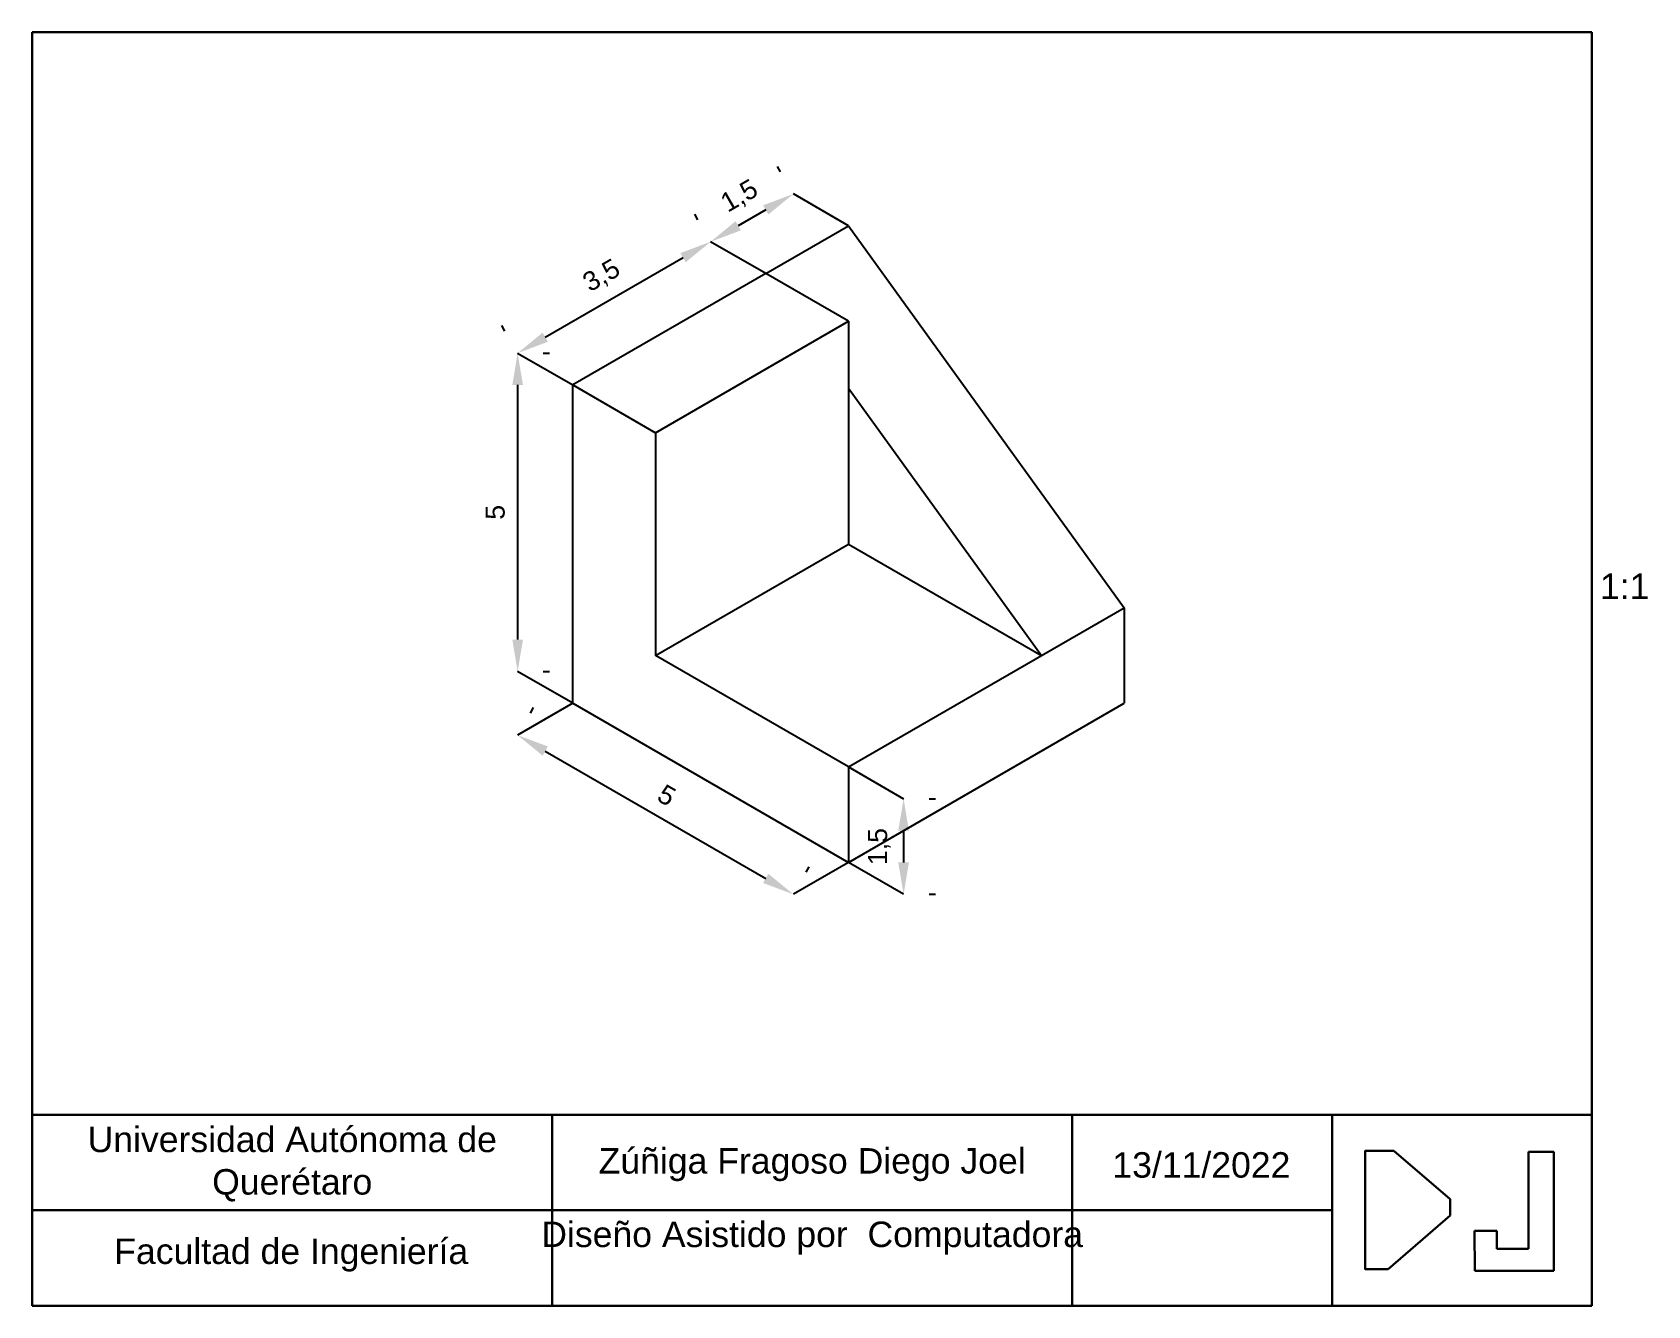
# Paper-space layout '2' of a CAD drawing. Header units: centimetres. Extents: x 9 to 262, y 0 to 200.
# The model-space entities are those that its viewports show. They can reach past a viewport. Long polylines and large blocks are cut down to what shows.
import ezdxf

# ---------------------------------------------------------------- set-up
doc = ezdxf.new("R2010")
doc.units = ezdxf.units.CM
doc.header["$PDMODE"] = 35
for name, color, linetype, lineweight in [('Cotas', 90, 'Continuous', 25), ('Figura', 140, 'Continuous', 25), ('Marco', 30, 'Continuous', 30)]:
    doc.layers.add(name, color=color, linetype=linetype, lineweight=lineweight)
doc.styles.get("Standard").update_dxf_attribs({"font": 'arial.ttf'})
doc.dimstyles.new('Copy of ISO-25', dxfattribs={"dimtxt": 0.3, "dimasz": 0.5, "dimexe": 0.5, "dimexo": 0.4, "dimgap": 0.2, "dimtad": 1, "dimtxsty": 'Standard', "dimcen": 2.5, "dimadec": 0, "dimazin": 0, "dimtfac": 1, "dimtmove": 0, "dimatfit": 3, "dimfxl": 1, "dimarcsym": 0})

# ---------------------------------------------------------------- blocks, each defined once
blk = doc.blocks.new('Marco 2')
at = {"layer": 'Marco'}
for p, q in [((270, 210), (25, 210)), ((25, 210), (25, 10)), ((270, 10), (270, 210)), ((25, 40), (270, 40)), ((106.67, 40), (106.67, 10)), ((188.33, 40), (188.33, 10)), ((229.17, 40), (229.17, 10)), ((238.85, 34.33), (247.7, 26.73)), ((264.01, 34.17), (260.02, 34.17)), ((260.02, 34.17), (260.02, 18.91)), ((264.01, 15.49), (264.01, 34.17)), ((25, 25), (229.17, 25)), ((247.7, 24.17), (237.97, 15.72)), ((255.07, 21.77), (251.53, 21.77)), ((251.53, 21.77), (251.6, 15.49)), ((255.07, 18.91), (255.07, 21.77)), ((260.02, 18.91), (255.07, 18.91)), ((251.6, 15.49), (264.01, 15.49)), ((25, 10), (270, 10))]:
    blk.add_line(p, q, dxfattribs=at)
for points in [[(237.97, 15.72), (234.38, 15.72), (234.38, 34.33), (238.85, 34.33)], [(247.7, 26.73), (247.7, 24.17)]]:
    blk.add_lwpolyline(points, dxfattribs=at)
at = {"layer": 'Marco', "char_height": 4, "attachment_point": 1}
for s, width, insert in [('\\pxqc;Universidad Autónoma de Querétaro', 81.6667, (25, 38.12)), ('\\pxqc;Zúñiga Fragoso Diego Joel', 81.6667, (106.67, 34.75)), ('\\pxqc;13/11/2022', 40.8333, (188.23, 34.11)), ('\\pxqc;Diseño Asistido por  Computadora', 81.6667, (106.67, 23.21)), ('\\pxqc;Facultad de Ingeniería', 81.6667, (24.84, 20.55))]:
    blk.add_mtext_dynamic_manual_height_columns(s, width=width, gutter_width=12.5, heights=[0], dxfattribs=dict(at, insert=insert))
blk = doc.blocks.new('*D39')
at = {"layer": 'Cotas', "color": 0, "lineweight": -2, "transparency": 16777216}
for p, q in [((566.181, 183.346), (566.131, 183.433)), ((565.948, 182.75), (565.515, 182.5)), ((564.882, 182.596), (564.832, 182.683))]:
    blk.add_line(p, q, dxfattribs=at)
at = {"layer": 'Cotas', "color": 0, "transparency": 16777216}
for points in [[(565.906, 182.822), (565.989, 182.678), (566.381, 183)], [(565.473, 182.572), (565.556, 182.428), (565.082, 182.25)]]:
    blk.add_solid(points, dxfattribs=at)
at = {"layer": 'Defpoints', "color": 0, "transparency": 16777216}
for p in [(566.381, 183), (565.082, 182.25), (565.082, 182.25)]:
    blk.add_point(p, dxfattribs=at)
at = {"layer": 'Cotas', "color": 0, "transparency": 16777216, "insert": (565.541, 182.954), "char_height": 0.3, "attachment_point": 5, "rotation": 30}
blk.add_mtext('1,5', dxfattribs=at)
blk = doc.blocks.new('*D40')
at = {"layer": 'Cotas', "color": 0, "lineweight": -2, "transparency": 16777216}
for p, q in [((564.882, 182.596), (564.832, 182.683)), ((562.483, 180.75), (564.649, 182)), ((561.85, 180.846), (561.8, 180.933))]:
    blk.add_line(p, q, dxfattribs=at)
at = {"layer": 'Cotas', "color": 0, "transparency": 16777216}
for points in [[(564.607, 182.072), (564.69, 181.928), (565.082, 182.25)], [(562.442, 180.822), (562.525, 180.678), (562.05, 180.5)]]:
    blk.add_solid(points, dxfattribs=at)
at = {"layer": 'Defpoints', "color": 0, "transparency": 16777216}
for p in [(565.082, 182.25), (565.082, 182.25), (562.05, 180.5)]:
    blk.add_point(p, dxfattribs=at)
at = {"layer": 'Cotas', "color": 0, "transparency": 16777216, "insert": (563.376, 181.704), "char_height": 0.3, "attachment_point": 5, "rotation": 30}
blk.add_mtext('3,5', dxfattribs=at)
blk = doc.blocks.new('*D41')
at = {"layer": 'Cotas', "color": 0, "lineweight": -2, "transparency": 16777216}
for p, q in [((562.45, 180.5), (562.55, 180.5)), ((562.05, 180), (562.05, 176)), ((562.45, 175.5), (562.55, 175.5))]:
    blk.add_line(p, q, dxfattribs=at)
at = {"layer": 'Cotas', "color": 0, "transparency": 16777216}
for points in [[(561.967, 180), (562.134, 180), (562.05, 180.5)], [(561.967, 176), (562.134, 176), (562.05, 175.5)]]:
    blk.add_solid(points, dxfattribs=at)
at = {"layer": 'Defpoints', "color": 0, "transparency": 16777216}
for p in [(562.05, 180.5), (562.05, 175.5), (562.05, 175.5)]:
    blk.add_point(p, dxfattribs=at)
at = {"layer": 'Cotas', "color": 0, "transparency": 16777216, "insert": (561.698, 178), "char_height": 0.3, "attachment_point": 5, "rotation": 90}
blk.add_mtext('5', dxfattribs=at)
blk = doc.blocks.new('*D42')
at = {"layer": 'Cotas', "color": 0, "lineweight": -2, "transparency": 16777216}
for p, q in [((562.25, 174.846), (562.3, 174.933)), ((562.483, 174.25), (565.948, 172.25)), ((566.581, 172.346), (566.631, 172.433))]:
    blk.add_line(p, q, dxfattribs=at)
at = {"layer": 'Cotas', "color": 0, "transparency": 16777216}
for points in [[(562.525, 174.322), (562.442, 174.178), (562.05, 174.5)], [(565.989, 172.322), (565.906, 172.178), (566.381, 172)]]:
    blk.add_solid(points, dxfattribs=at)
at = {"layer": 'Defpoints', "color": 0, "transparency": 16777216}
for p in [(562.05, 174.5), (566.381, 172), (566.381, 172)]:
    blk.add_point(p, dxfattribs=at)
at = {"layer": 'Cotas', "color": 0, "transparency": 16777216, "insert": (564.392, 173.555), "char_height": 0.3, "attachment_point": 5, "rotation": 330}
blk.add_mtext('5', dxfattribs=at)
blk = doc.blocks.new('*D43')
at = {"layer": 'Cotas', "color": 0, "lineweight": -2, "transparency": 16777216}
for p, q in [((568.513, 173.5), (568.613, 173.5)), ((568.113, 173), (568.113, 172.5)), ((568.513, 172), (568.613, 172))]:
    blk.add_line(p, q, dxfattribs=at)
at = {"layer": 'Cotas', "color": 0, "transparency": 16777216}
for points in [[(568.029, 173), (568.196, 173), (568.113, 173.5)], [(568.029, 172.5), (568.196, 172.5), (568.113, 172)]]:
    blk.add_solid(points, dxfattribs=at)
at = {"layer": 'Defpoints', "color": 0, "transparency": 16777216}
for p in [(568.113, 173.5), (568.113, 172), (568.113, 172)]:
    blk.add_point(p, dxfattribs=at)
at = {"layer": 'Cotas', "color": 0, "transparency": 16777216, "insert": (567.732, 172.75), "char_height": 0.3, "attachment_point": 5, "rotation": 90}
blk.add_mtext('1,5', dxfattribs=at)

msp = doc.modelspace()

# ---------------------------------------------------------------- linework, layer by layer
at = {"layer": 'Cotas'}
for p, q in [((567.247, 182.5), (566.381, 183)), ((565.948, 181.75), (565.082, 182.25)), ((562.05, 180.5), (562.917, 180)), ((562.917, 175), (562.05, 175.5)), ((562.917, 175), (562.05, 174.5)), ((567.247, 174), (568.113, 173.5)), ((567.247, 172.5), (566.381, 172)), ((568.113, 172), (567.247, 172.5))]:
    msp.add_line(p, q, dxfattribs=at)
at = {"layer": 'Figura'}
for p, q in [((565.948, 181.75), (567.247, 182.5)), ((567.247, 182.5), (571.577, 176.5)), ((565.948, 181.75), (562.917, 180)), ((567.247, 181), (565.948, 181.75)), ((564.216, 179.25), (567.247, 181)), ((567.247, 181), (567.247, 177.5)), ((562.917, 175), (562.917, 180)), ((562.917, 180), (564.216, 179.25)), ((567.247, 179.95), (570.278, 175.75)), ((564.216, 179.25), (564.216, 175.75)), ((564.216, 175.75), (567.247, 177.5)), ((567.247, 177.5), (570.278, 175.75)), ((567.247, 174), (571.577, 176.5)), ((571.577, 176.5), (571.577, 175)), ((567.247, 174), (564.216, 175.75)), ((562.917, 175), (567.247, 172.5)), ((567.247, 172.5), (571.577, 175)), ((567.247, 174), (567.247, 172.5))]:
    msp.add_line(p, q, dxfattribs=at)

# ---------------------------------------------------------------- dimensions: what is measured, and where the dimension line sits
at = {"layer": 'Cotas'}
for p1, p2, picture, middle in [((566.381, 183), (565.082, 182.25), '*D39', (565.541, 182.954)), ((562.05, 180.5), (565.082, 182.25), '*D40', (563.376, 181.704)), ((562.05, 174.5), (566.381, 172), '*D42', (564.392, 173.555))]:
    dim = msp.add_aligned_dim(p1=p1, p2=p2, distance=0, dimstyle='Copy of ISO-25', dxfattribs=at)
    dim.commit()
    dim.dimension.update_dxf_attribs({"geometry": picture, "text_midpoint": middle})
for base, p1, p2, picture, middle in [((562.05, 175.5), (562.05, 180.5), (562.05, 175.5), '*D41', (561.698, 178)), ((568.113, 172), (568.113, 173.5), (568.113, 172), '*D43', (567.732, 172.75))]:
    dim = msp.add_linear_dim(base=base, p1=p1, p2=p2, angle=90, dimstyle='Copy of ISO-25', dxfattribs=at)
    dim.commit()
    dim.dimension.update_dxf_attribs({"geometry": picture, "text_midpoint": middle})

psp = doc.layouts.new('2')

# ---------------------------------------------------------------- block references
at = {"layer": 'Marco'}
psp.add_blockref('Marco 2', (-16.49, -10), dxfattribs=at)

# ---------------------------------------------------------------- texts
at = {"layer": 'Cotas', "insert": (254.77, 115), "char_height": 4, "attachment_point": 1}
psp.add_mtext_dynamic_manual_height_columns('{\\C256;\\c0;1:1}', width=9.9263, gutter_width=12.5, heights=[0], dxfattribs=at)

# ---------------------------------------------------------------- viewports
at = {"layer": 'Marco', "view_target_point": (54.365, 110)}
psp.add_viewport(center=(131.01, 115), size=(245, 170), view_center_point=(512.311, 67.039), view_height=17, dxfattribs=at)

doc.saveas('drawing.dxf')
